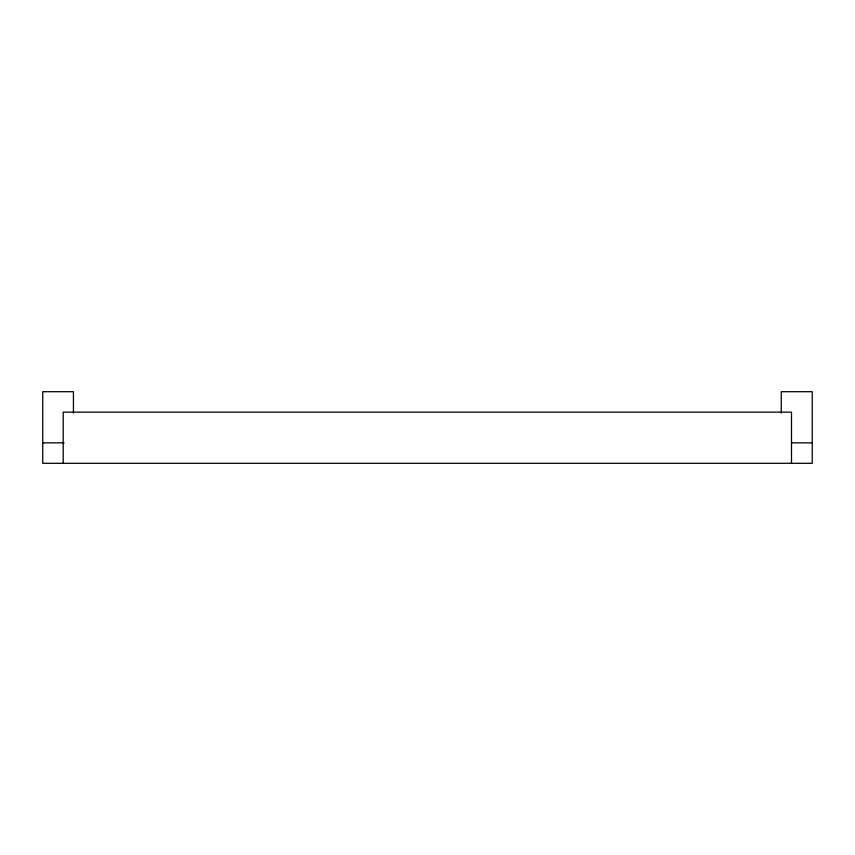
<?xml version="1.0" encoding="UTF-8"?>
<svg xmlns="http://www.w3.org/2000/svg" width="855" height="855" viewBox="0 0 855 855"><rect width="100%" height="100%" fill="white"/><g stroke="black" fill="none" stroke-linecap="round" stroke-linejoin="round"><path stroke-width="1.28" d="M42.75 442.847L64.093 442.847M791.495 442.847L812.25 442.847M791.495 463.303L791.495 412.153L63.206 412.153L63.206 463.303M781.267 413.051L781.267 391.697L812.25 391.697L812.25 463.303L42.75 463.303L42.75 391.697L73.434 391.697L73.434 413.051"/></g></svg>
